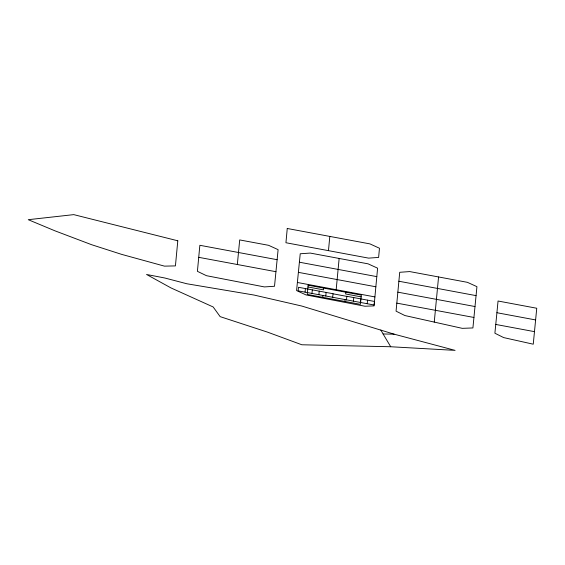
<?xml version="1.0" encoding="UTF-8"?>
<svg xmlns="http://www.w3.org/2000/svg" width="565" height="565" viewBox="0 0 565 565"><rect width="100%" height="100%" fill="white"/><g stroke="black" fill="none" stroke-linecap="round" stroke-linejoin="round"><path stroke-width="0.85" d="M375.852 286.78L374.079 305.891L364.934 306.23L305.99 294.916L296.583 290.558L300.227 253.77L310.241 253.071L368.069 263.834L377.604 268.177L375.852 286.78L298.377 272.351M397.852 292.162L399.716 272.295L409.717 271.581L467.425 282.331L476.938 286.667L472.912 327.947L462.255 328.343L404.872 315.538L396.065 311.153L397.852 292.162L474.995 306.541M336.168 289.704L339.155 258.452M438.567 276.956L434.252 322.092M305.065 292.14L305.411 288.574M311.972 293.426L312.318 289.866M318.879 294.718L319.218 291.152M322.792 297.324L322.961 295.566M323.681 288.101L323.512 289.859L307.967 286.964M328.463 250.655L329.819 236.417M325.786 296.004L326.125 292.437M332.686 297.374L333.032 293.722L298.504 287.288L298.158 290.855L374.136 305.008L374.475 301.442L346.846 296.293L346.5 299.944M344.89 301.442L345.06 299.683M345.78 292.218L345.611 293.977L361.155 296.872M353.415 301.145L353.754 297.586M360.322 302.437L360.661 298.871M367.229 303.723L367.568 300.156M496.918 312.728L498.048 301.011L536.75 308.25L533.254 344.198L503.698 337.602L494.891 333.223L496.918 312.728L535.606 319.938M275.946 271.701L237.335 264.512L239.701 239.934L268.58 245.309L278.114 249.652L274.512 286.271L264.385 286.921L206.465 275.692L197.411 271.327L199.855 245.288L277.125 259.702M380.838 330.017L383.105 333.979L394.102 334.162L455.079 350.371L390.712 346.748L301.844 344.77L267.436 332.1L220.145 316.64L213.167 306.972L171.004 287.931L146.554 274.47L164.768 277.994L186.817 283.757L254.081 295.057L301.731 306.032L394.102 334.162M198.725 257.329L237.335 264.512M396.828 303.13L473.936 317.459M299.379 262.209L376.813 276.631M398.869 281.236L476.062 295.629M297.381 282.479L374.913 296.915M333.025 293.807L346.839 296.385M495.745 324.437L534.476 331.648M383.105 333.979L390.712 346.748M287.253 228.486L285.939 242.738L368.599 258.127L378.621 257.421L379.468 248.233L369.934 243.889L287.253 228.486M177.798 240.796L175.425 265.903L164.457 266.136L121.609 254.363L91.636 244.716L55.024 230.852L28.25 219.693L73.754 214.629L177.798 240.796M308.137 285.205L307.247 294.429L360.435 304.337L361.325 295.114L308.137 285.205"/></g></svg>
